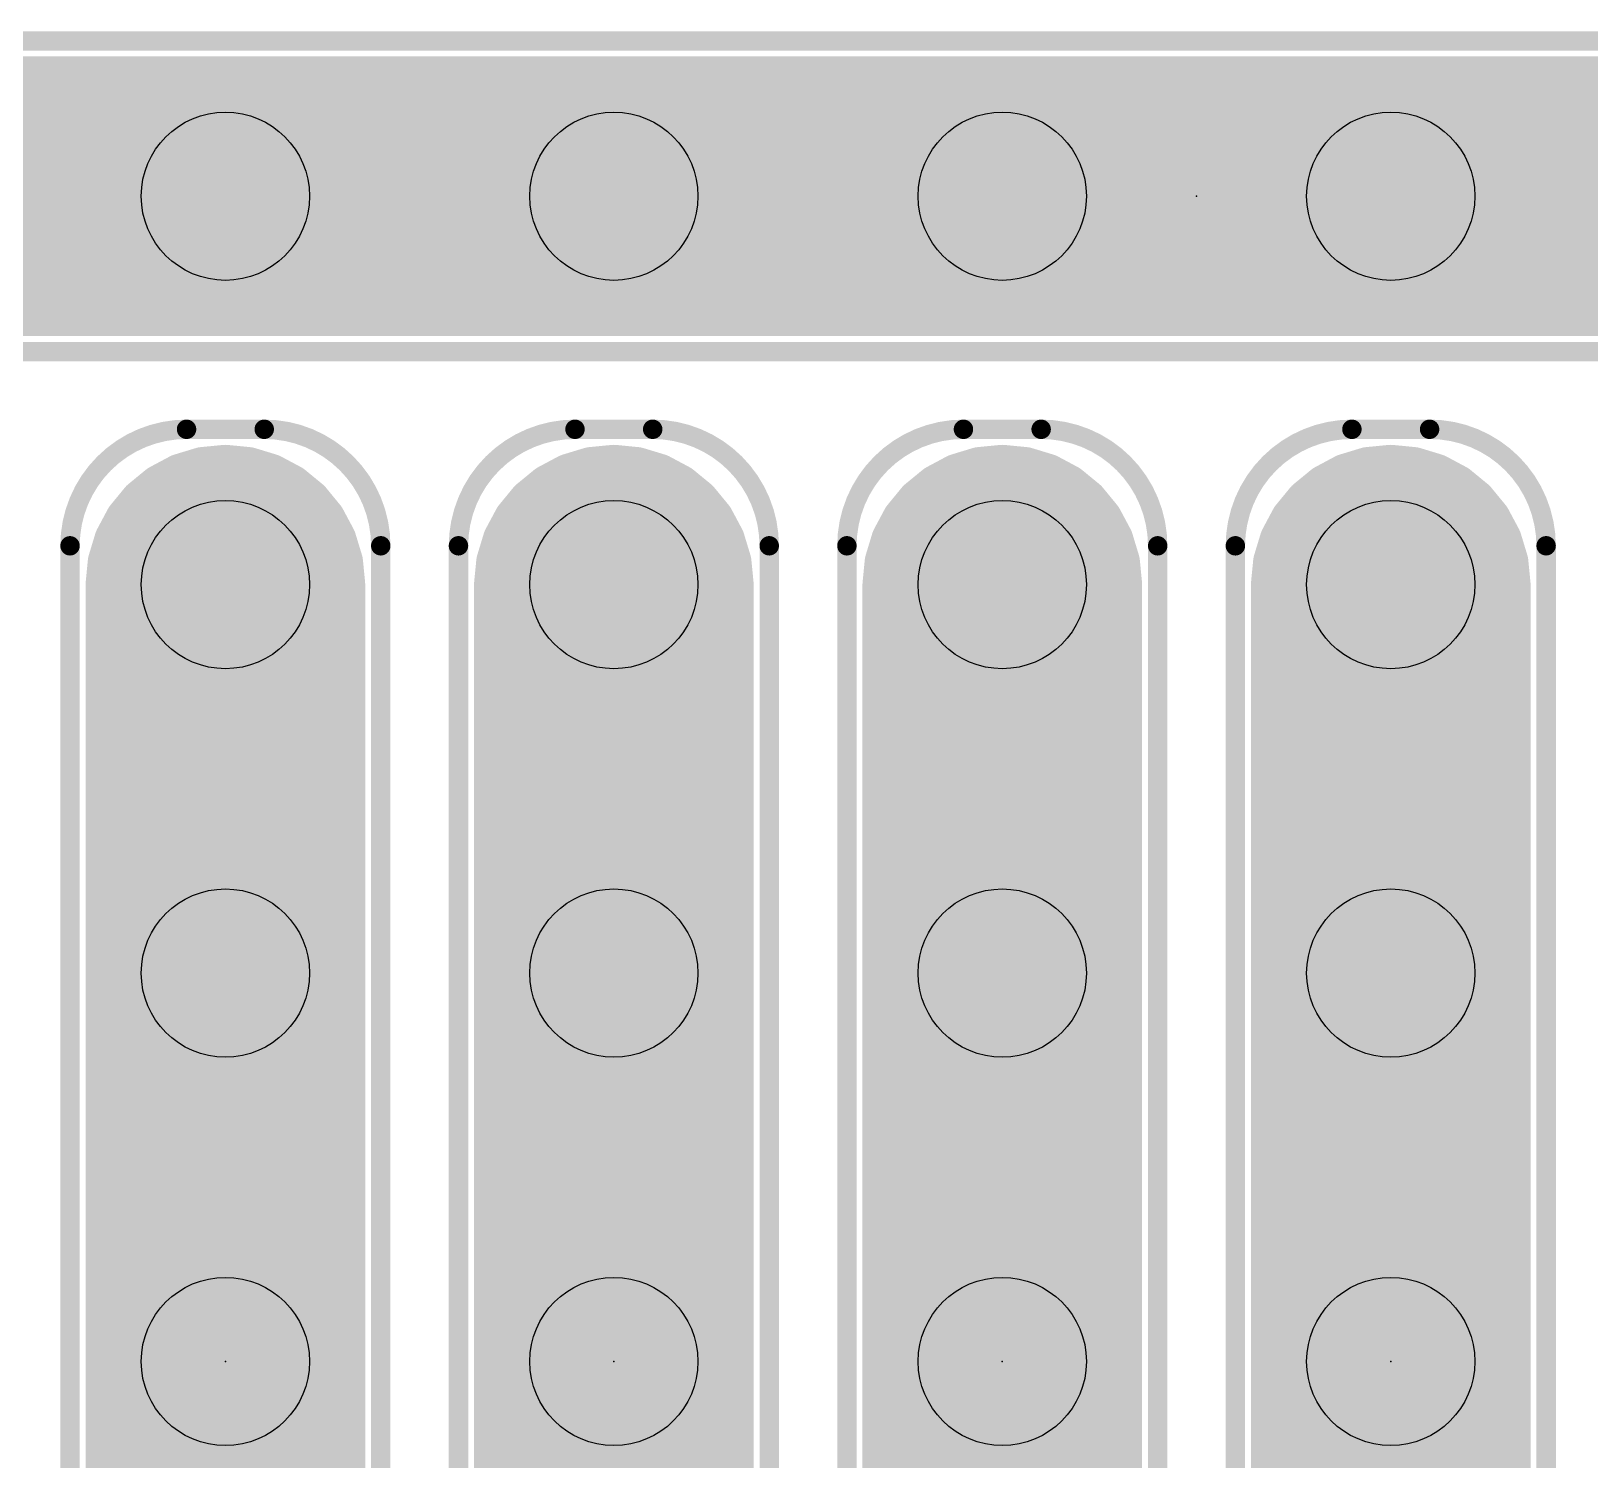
# Model space of a CAD drawing. Extents: x -0.4 to 91.5, y -0.3 to 57.4.
# Drawn here: x 44.2 to 54.39, y 36.82 to 46.16 of the extents above; entities that cross this region are included whole.
import ezdxf

# ---------------------------------------------------------------- set-up
doc = ezdxf.new("R2010")
doc.units = 0
for name, color, linetype in [('1', 12, 'CONTINUOUS'), ('16', 132, 'CONTINUOUS'), ('20', 53, 'CONTINUOUS'), ('21', 253, 'CONTINUOUS'), ('23', 53, 'CONTINUOUS')]:
    doc.layers.add(name, color=color, linetype=linetype)

msp = doc.modelspace()

# ---------------------------------------------------------------- linework, layer by layer
at = {"layer": '1', "const_width": 0.3048}
for points in [[(37.846, 45.847), (65.786, 45.847)], [(37.4253, 45.72), (66.2067, 45.72)], [(37.1626, 45.4152), (66.4694, 45.4152)], [(37.0865, 45.1104), (66.5455, 45.1104)], [(37.1383, 44.8056), (66.4937, 44.8056)], [(37.3625, 44.5008), (66.2695, 44.5008)], [(65.786, 44.323), (37.846, 44.323)], [(45.1744, 43.249), (45.3173, 43.2924)], [(45.2819, 43.2816), (45.6501, 43.2816)], [(45.3173, 43.2924), (45.466, 43.307)], [(45.466, 43.307), (45.6147, 43.2924)], [(45.6147, 43.2924), (45.7576, 43.249)], [(47.7144, 43.249), (47.8573, 43.2924)], [(47.8219, 43.2816), (48.1901, 43.2816)], [(47.8573, 43.2924), (48.006, 43.307)], [(48.006, 43.307), (48.1547, 43.2924)], [(48.1547, 43.2924), (48.2976, 43.249)], [(50.2544, 43.249), (50.3973, 43.2924)], [(50.3619, 43.2816), (50.7301, 43.2816)], [(50.3973, 43.2924), (50.546, 43.307)], [(50.546, 43.307), (50.6947, 43.2924)], [(50.6947, 43.2924), (50.8376, 43.249)], [(52.7944, 43.249), (52.9373, 43.2924)], [(52.9019, 43.2816), (53.2701, 43.2816)], [(52.9373, 43.2924), (53.086, 43.307)], [(53.086, 43.307), (53.2347, 43.2924)], [(53.2347, 43.2924), (53.3776, 43.249)], [(44.9272, 43.0838), (45.0427, 43.1786)], [(45.0427, 43.1786), (45.1744, 43.249)], [(45.7576, 43.249), (45.8893, 43.1786)], [(45.8893, 43.1786), (46.0048, 43.0838)], [(47.4672, 43.0838), (47.5827, 43.1786)], [(47.5827, 43.1786), (47.7144, 43.249)], [(48.2976, 43.249), (48.4293, 43.1786)], [(48.4293, 43.1786), (48.5448, 43.0838)], [(50.0072, 43.0838), (50.1227, 43.1786)], [(50.1227, 43.1786), (50.2544, 43.249)], [(50.8376, 43.249), (50.9693, 43.1786)], [(50.9693, 43.1786), (51.0848, 43.0838)], [(52.5472, 43.0838), (52.6627, 43.1786)], [(52.6627, 43.1786), (52.7944, 43.249)], [(53.3776, 43.249), (53.5093, 43.1786)], [(53.5093, 43.1786), (53.6248, 43.0838)], [(44.8324, 42.9683), (44.9272, 43.0838)], [(46.0048, 43.0838), (46.0996, 42.9683)], [(47.3724, 42.9683), (47.4672, 43.0838)], [(48.5448, 43.0838), (48.6396, 42.9683)], [(49.9124, 42.9683), (50.0072, 43.0838)], [(51.0848, 43.0838), (51.1796, 42.9683)], [(52.4524, 42.9683), (52.5472, 43.0838)], [(53.6248, 43.0838), (53.7196, 42.9683)], [(44.762, 42.8366), (44.8324, 42.9683)], [(44.8394, 42.9768), (46.0926, 42.9768)], [(46.0996, 42.9683), (46.17, 42.8366)], [(47.302, 42.8366), (47.3724, 42.9683)], [(47.3794, 42.9768), (48.6326, 42.9768)], [(48.6396, 42.9683), (48.71, 42.8366)], [(49.842, 42.8366), (49.9124, 42.9683)], [(49.9194, 42.9768), (51.1726, 42.9768)], [(51.1796, 42.9683), (51.25, 42.8366)], [(52.382, 42.8366), (52.4524, 42.9683)], [(52.4594, 42.9768), (53.7126, 42.9768)], [(53.7196, 42.9683), (53.79, 42.8366)], [(44.7186, 42.6937), (44.762, 42.8366)], [(46.17, 42.8366), (46.2134, 42.6937)], [(47.2586, 42.6937), (47.302, 42.8366)], [(48.71, 42.8366), (48.7534, 42.6937)], [(49.7986, 42.6937), (49.842, 42.8366)], [(51.25, 42.8366), (51.2934, 42.6937)], [(52.3386, 42.6937), (52.382, 42.8366)], [(53.79, 42.8366), (53.8334, 42.6937)], [(44.704, 42.545), (44.7186, 42.6937)], [(44.7165, 42.672), (46.2155, 42.672)], [(46.2134, 42.6937), (46.228, 42.545)], [(47.244, 42.545), (47.2586, 42.6937)], [(47.2565, 42.672), (48.7555, 42.672)], [(48.7534, 42.6937), (48.768, 42.545)], [(49.784, 42.545), (49.7986, 42.6937)], [(49.7965, 42.672), (51.2955, 42.672)], [(51.2934, 42.6937), (51.308, 42.545)], [(52.324, 42.545), (52.3386, 42.6937)], [(52.3365, 42.672), (53.8355, 42.672)], [(53.8334, 42.6937), (53.848, 42.545)], [(44.704, 32.385), (44.704, 42.545)], [(46.228, 42.545), (46.228, 32.385)], [(47.244, 32.385), (47.244, 42.545)], [(48.768, 42.545), (48.768, 32.385)], [(49.784, 32.385), (49.784, 42.545)], [(51.308, 42.545), (51.308, 32.385)], [(52.324, 32.385), (52.324, 42.545)], [(53.848, 42.545), (53.848, 32.385)], [(44.704, 42.3672), (46.228, 42.3672)], [(47.244, 42.3672), (48.768, 42.3672)], [(49.784, 42.3672), (51.308, 42.3672)], [(52.324, 42.3672), (53.848, 42.3672)], [(44.704, 42.0624), (46.228, 42.0624)], [(47.244, 42.0624), (48.768, 42.0624)], [(49.784, 42.0624), (51.308, 42.0624)], [(52.324, 42.0624), (53.848, 42.0624)], [(44.704, 41.7576), (46.228, 41.7576)], [(47.244, 41.7576), (48.768, 41.7576)], [(49.784, 41.7576), (51.308, 41.7576)], [(52.324, 41.7576), (53.848, 41.7576)], [(44.704, 41.4528), (46.228, 41.4528)], [(47.244, 41.4528), (48.768, 41.4528)], [(49.784, 41.4528), (51.308, 41.4528)], [(52.324, 41.4528), (53.848, 41.4528)], [(44.704, 41.148), (46.228, 41.148)], [(47.244, 41.148), (48.768, 41.148)], [(49.784, 41.148), (51.308, 41.148)], [(52.324, 41.148), (53.848, 41.148)], [(44.704, 40.8432), (46.228, 40.8432)], [(47.244, 40.8432), (48.768, 40.8432)], [(49.784, 40.8432), (51.308, 40.8432)], [(52.324, 40.8432), (53.848, 40.8432)], [(44.704, 40.5384), (46.228, 40.5384)], [(47.244, 40.5384), (48.768, 40.5384)], [(49.784, 40.5384), (51.308, 40.5384)], [(52.324, 40.5384), (53.848, 40.5384)], [(44.704, 40.2336), (46.228, 40.2336)], [(47.244, 40.2336), (48.768, 40.2336)], [(49.784, 40.2336), (51.308, 40.2336)], [(52.324, 40.2336), (53.848, 40.2336)], [(44.704, 39.9288), (46.228, 39.9288)], [(47.244, 39.9288), (48.768, 39.9288)], [(49.784, 39.9288), (51.308, 39.9288)], [(52.324, 39.9288), (53.848, 39.9288)], [(44.704, 39.624), (46.228, 39.624)], [(47.244, 39.624), (48.768, 39.624)], [(49.784, 39.624), (51.308, 39.624)], [(52.324, 39.624), (53.848, 39.624)], [(44.704, 39.3192), (46.228, 39.3192)], [(47.244, 39.3192), (48.768, 39.3192)], [(49.784, 39.3192), (51.308, 39.3192)], [(52.324, 39.3192), (53.848, 39.3192)], [(44.704, 39.0144), (46.228, 39.0144)], [(47.244, 39.0144), (48.768, 39.0144)], [(49.784, 39.0144), (51.308, 39.0144)], [(52.324, 39.0144), (53.848, 39.0144)], [(44.704, 38.7096), (46.228, 38.7096)], [(47.244, 38.7096), (48.768, 38.7096)], [(49.784, 38.7096), (51.308, 38.7096)], [(52.324, 38.7096), (53.848, 38.7096)], [(44.704, 38.4048), (46.228, 38.4048)], [(47.244, 38.4048), (48.768, 38.4048)], [(49.784, 38.4048), (51.308, 38.4048)], [(52.324, 38.4048), (53.848, 38.4048)], [(44.704, 38.1), (46.228, 38.1)], [(47.244, 38.1), (48.768, 38.1)], [(49.784, 38.1), (51.308, 38.1)], [(52.324, 38.1), (53.848, 38.1)], [(44.704, 37.7952), (46.228, 37.7952)], [(47.244, 37.7952), (48.768, 37.7952)], [(49.784, 37.7952), (51.308, 37.7952)], [(52.324, 37.7952), (53.848, 37.7952)], [(44.704, 37.4904), (46.228, 37.4904)], [(47.244, 37.4904), (48.768, 37.4904)], [(49.784, 37.4904), (51.308, 37.4904)], [(52.324, 37.4904), (53.848, 37.4904)], [(44.704, 37.1856), (46.228, 37.1856)], [(47.244, 37.1856), (48.768, 37.1856)], [(49.784, 37.1856), (51.308, 37.1856)], [(52.324, 37.1856), (53.848, 37.1856)], [(44.704, 36.8808), (46.228, 36.8808)], [(47.244, 36.8808), (48.768, 36.8808)], [(49.784, 36.8808), (51.308, 36.8808)], [(52.324, 36.8808), (53.848, 36.8808)]]:
    msp.add_lwpolyline(points, dxfattribs=at)
at = {"layer": '1', "const_width": 0.1524}
for points in [[(45.2819, 43.3578, 1), (45.2819, 43.2054)], [(45.3099, 43.3682, 1), (45.3248, 43.2165)], [(45.3395, 43.2194, 1), (45.2952, 43.3653)], [(45.4735, 43.3828, 1), (45.4585, 43.2312)], [(45.4735, 43.2312, 1), (45.4585, 43.3828)], [(45.6368, 43.3653, 1), (45.5925, 43.2194)], [(45.6072, 43.2165, 1), (45.6221, 43.3682)], [(45.6501, 43.2054, 1), (45.6501, 43.3578)], [(47.8219, 43.3578, 1), (47.8219, 43.2054)], [(47.8499, 43.3682, 1), (47.8648, 43.2165)], [(47.8795, 43.2194, 1), (47.8352, 43.3653)], [(48.0135, 43.3828, 1), (47.9985, 43.2312)], [(48.0135, 43.2312, 1), (47.9985, 43.3828)], [(48.1768, 43.3653, 1), (48.1325, 43.2194)], [(48.1472, 43.2165, 1), (48.1621, 43.3682)], [(48.1901, 43.2054, 1), (48.1901, 43.3578)], [(50.3619, 43.3578, 1), (50.3619, 43.2054)], [(50.3899, 43.3682, 1), (50.4048, 43.2165)], [(50.4195, 43.2194, 1), (50.3752, 43.3653)], [(50.5535, 43.3828, 1), (50.5385, 43.2312)], [(50.5535, 43.2312, 1), (50.5385, 43.3828)], [(50.7168, 43.3653, 1), (50.6725, 43.2194)], [(50.6872, 43.2165, 1), (50.7021, 43.3682)], [(50.7301, 43.2054, 1), (50.7301, 43.3578)], [(52.9019, 43.3578, 1), (52.9019, 43.2054)], [(52.9299, 43.3682, 1), (52.9448, 43.2165)], [(52.9595, 43.2194, 1), (52.9152, 43.3653)], [(53.0935, 43.3828, 1), (53.0785, 43.2312)], [(53.0935, 43.2312, 1), (53.0785, 43.3828)], [(53.2568, 43.3653, 1), (53.2125, 43.2194)], [(53.2272, 43.2165, 1), (53.2421, 43.3682)], [(53.2701, 43.2054, 1), (53.2701, 43.3578)], [(45.0067, 43.2458, 1), (45.0786, 43.1114)], [(45.091, 43.1197, 1), (44.9943, 43.2375)], [(45.1523, 43.3219, 1), (45.1965, 43.1761)], [(45.2103, 43.1818, 1), (45.1385, 43.3162)], [(45.7935, 43.3162, 1), (45.7217, 43.1818)], [(45.7355, 43.1761, 1), (45.7797, 43.3219)], [(45.9377, 43.2375, 1), (45.841, 43.1197)], [(45.8534, 43.1114, 1), (45.9253, 43.2458)], [(47.5467, 43.2458, 1), (47.6186, 43.1114)], [(47.631, 43.1197, 1), (47.5343, 43.2375)], [(47.6923, 43.3219, 1), (47.7365, 43.1761)], [(47.7503, 43.1818, 1), (47.6785, 43.3162)], [(48.3335, 43.3162, 1), (48.2617, 43.1818)], [(48.2755, 43.1761, 1), (48.3197, 43.3219)], [(48.4777, 43.2375, 1), (48.381, 43.1197)], [(48.3934, 43.1114, 1), (48.4653, 43.2458)], [(50.0867, 43.2458, 1), (50.1586, 43.1114)], [(50.171, 43.1197, 1), (50.0743, 43.2375)], [(50.2323, 43.3219, 1), (50.2765, 43.1761)], [(50.2903, 43.1818, 1), (50.2185, 43.3162)], [(50.8735, 43.3162, 1), (50.8017, 43.1818)], [(50.8155, 43.1761, 1), (50.8597, 43.3219)], [(51.0177, 43.2375, 1), (50.921, 43.1197)], [(50.9334, 43.1114, 1), (51.0053, 43.2458)], [(52.6267, 43.2458, 1), (52.6986, 43.1114)], [(52.711, 43.1197, 1), (52.6143, 43.2375)], [(52.7723, 43.3219, 1), (52.8165, 43.1761)], [(52.8303, 43.1818, 1), (52.7585, 43.3162)], [(53.4135, 43.3162, 1), (53.3417, 43.1818)], [(53.3555, 43.1761, 1), (53.3997, 43.3219)], [(53.5577, 43.2375, 1), (53.461, 43.1197)], [(53.4734, 43.1114, 1), (53.5453, 43.2458)], [(44.8788, 43.1427, 1), (44.9755, 43.0249)], [(44.9861, 43.0355, 1), (44.8683, 43.1322)], [(46.0637, 43.1322, 1), (45.9459, 43.0355)], [(45.9565, 43.0249, 1), (46.0532, 43.1427)], [(47.4188, 43.1427, 1), (47.5155, 43.0249)], [(47.5261, 43.0355, 1), (47.4083, 43.1322)], [(48.6037, 43.1322, 1), (48.4859, 43.0355)], [(48.4965, 43.0249, 1), (48.5932, 43.1427)], [(49.9588, 43.1427, 1), (50.0555, 43.0249)], [(50.0661, 43.0355, 1), (49.9483, 43.1322)], [(51.1437, 43.1322, 1), (51.0259, 43.0355)], [(51.0365, 43.0249, 1), (51.1332, 43.1427)], [(52.4988, 43.1427, 1), (52.5955, 43.0249)], [(52.6061, 43.0355, 1), (52.4883, 43.1322)], [(53.6837, 43.1322, 1), (53.5659, 43.0355)], [(53.5765, 43.0249, 1), (53.6732, 43.1427)], [(44.8394, 43.053, 1), (44.8394, 42.9006)], [(44.8996, 42.9324, 1), (44.7652, 43.0043)], [(46.1668, 43.0043, 1), (46.0324, 42.9324)], [(46.0926, 42.9006, 1), (46.0926, 43.053)], [(47.3794, 43.053, 1), (47.3794, 42.9006)], [(47.4396, 42.9324, 1), (47.3052, 43.0043)], [(48.7068, 43.0043, 1), (48.5724, 42.9324)], [(48.6326, 42.9006, 1), (48.6326, 43.053)], [(49.9194, 43.053, 1), (49.9194, 42.9006)], [(49.9796, 42.9324, 1), (49.8452, 43.0043)], [(51.2468, 43.0043, 1), (51.1124, 42.9324)], [(51.1726, 42.9006, 1), (51.1726, 43.053)], [(52.4594, 43.053, 1), (52.4594, 42.9006)], [(52.5196, 42.9324, 1), (52.3852, 43.0043)], [(53.7868, 43.0043, 1), (53.6524, 42.9324)], [(53.7126, 42.9006, 1), (53.7126, 43.053)], [(44.7735, 43.0167, 1), (44.8913, 42.92)], [(46.0407, 42.92, 1), (46.1585, 43.0167)], [(47.3135, 43.0167, 1), (47.4313, 42.92)], [(48.5807, 42.92, 1), (48.6985, 43.0167)], [(49.8535, 43.0167, 1), (49.9713, 42.92)], [(51.1207, 42.92, 1), (51.2385, 43.0167)], [(52.3935, 43.0167, 1), (52.5113, 42.92)], [(53.6607, 42.92, 1), (53.7785, 43.0167)], [(44.6948, 42.8725, 1), (44.8292, 42.8007)], [(44.8349, 42.8145, 1), (44.6891, 42.8587)], [(46.2429, 42.8587, 1), (46.0971, 42.8145)], [(46.1028, 42.8007, 1), (46.2372, 42.8725)], [(47.2348, 42.8725, 1), (47.3692, 42.8007)], [(47.3749, 42.8145, 1), (47.2291, 42.8587)], [(48.7829, 42.8587, 1), (48.6371, 42.8145)], [(48.6428, 42.8007, 1), (48.7772, 42.8725)], [(49.7748, 42.8725, 1), (49.9092, 42.8007)], [(49.9149, 42.8145, 1), (49.7691, 42.8587)], [(51.3229, 42.8587, 1), (51.1771, 42.8145)], [(51.1828, 42.8007, 1), (51.3172, 42.8725)], [(52.3148, 42.8725, 1), (52.4492, 42.8007)], [(52.4549, 42.8145, 1), (52.3091, 42.8587)], [(53.8629, 42.8587, 1), (53.7171, 42.8145)], [(53.7228, 42.8007, 1), (53.8572, 42.8725)], [(44.7165, 42.7482, 1), (44.7165, 42.5958)], [(44.7945, 42.6862, 1), (44.6428, 42.7011)], [(46.2892, 42.7011, 1), (46.1375, 42.6862)], [(46.2155, 42.5958, 1), (46.2155, 42.7482)], [(47.2565, 42.7482, 1), (47.2565, 42.5958)], [(47.3345, 42.6862, 1), (47.1828, 42.7011)], [(48.8292, 42.7011, 1), (48.6775, 42.6862)], [(48.7555, 42.5958, 1), (48.7555, 42.7482)], [(49.7965, 42.7482, 1), (49.7965, 42.5958)], [(49.8745, 42.6862, 1), (49.7228, 42.7011)], [(51.3692, 42.7011, 1), (51.2175, 42.6862)], [(51.2955, 42.5958, 1), (51.2955, 42.7482)], [(52.3365, 42.7482, 1), (52.3365, 42.5958)], [(52.4145, 42.6862, 1), (52.2628, 42.7011)], [(53.9092, 42.7011, 1), (53.7575, 42.6862)], [(53.8355, 42.5958, 1), (53.8355, 42.7482)], [(44.6457, 42.7158, 1), (44.7916, 42.6715)], [(46.1404, 42.6715, 1), (46.2863, 42.7158)], [(47.1857, 42.7158, 1), (47.3316, 42.6715)], [(48.6804, 42.6715, 1), (48.8263, 42.7158)], [(49.7257, 42.7158, 1), (49.8716, 42.6715)], [(51.2204, 42.6715, 1), (51.3663, 42.7158)], [(52.2657, 42.7158, 1), (52.4116, 42.6715)], [(53.7604, 42.6715, 1), (53.9063, 42.7158)], [(44.7802, 42.545, 1), (44.6278, 42.545)], [(44.6282, 42.5525, 1), (44.7798, 42.5375)], [(46.3042, 42.545, 1), (46.1518, 42.545)], [(46.1522, 42.5375, 1), (46.3038, 42.5525)], [(47.3202, 42.545, 1), (47.1678, 42.545)], [(47.1682, 42.5525, 1), (47.3198, 42.5375)], [(48.8442, 42.545, 1), (48.6918, 42.545)], [(48.6922, 42.5375, 1), (48.8438, 42.5525)], [(49.8602, 42.545, 1), (49.7078, 42.545)], [(49.7082, 42.5525, 1), (49.8598, 42.5375)], [(51.3842, 42.545, 1), (51.2318, 42.545)], [(51.2322, 42.5375, 1), (51.3838, 42.5525)], [(52.4002, 42.545, 1), (52.2478, 42.545)], [(52.2482, 42.5525, 1), (52.3998, 42.5375)], [(53.9242, 42.545, 1), (53.7718, 42.545)], [(53.7722, 42.5375, 1), (53.9238, 42.5525)], [(44.704, 42.4434, 1), (44.704, 42.291)], [(46.228, 42.291, 1), (46.228, 42.4434)], [(47.244, 42.4434, 1), (47.244, 42.291)], [(48.768, 42.291, 1), (48.768, 42.4434)], [(49.784, 42.4434, 1), (49.784, 42.291)], [(51.308, 42.291, 1), (51.308, 42.4434)], [(52.324, 42.4434, 1), (52.324, 42.291)], [(53.848, 42.291, 1), (53.848, 42.4434)], [(44.704, 42.1386, 1), (44.704, 41.9862)], [(46.228, 41.9862, 1), (46.228, 42.1386)], [(47.244, 42.1386, 1), (47.244, 41.9862)], [(48.768, 41.9862, 1), (48.768, 42.1386)], [(49.784, 42.1386, 1), (49.784, 41.9862)], [(51.308, 41.9862, 1), (51.308, 42.1386)], [(52.324, 42.1386, 1), (52.324, 41.9862)], [(53.848, 41.9862, 1), (53.848, 42.1386)], [(44.704, 41.8338, 1), (44.704, 41.6814)], [(46.228, 41.6814, 1), (46.228, 41.8338)], [(47.244, 41.8338, 1), (47.244, 41.6814)], [(48.768, 41.6814, 1), (48.768, 41.8338)], [(49.784, 41.8338, 1), (49.784, 41.6814)], [(51.308, 41.6814, 1), (51.308, 41.8338)], [(52.324, 41.8338, 1), (52.324, 41.6814)], [(53.848, 41.6814, 1), (53.848, 41.8338)], [(44.704, 41.529, 1), (44.704, 41.3766)], [(46.228, 41.3766, 1), (46.228, 41.529)], [(47.244, 41.529, 1), (47.244, 41.3766)], [(48.768, 41.3766, 1), (48.768, 41.529)], [(49.784, 41.529, 1), (49.784, 41.3766)], [(51.308, 41.3766, 1), (51.308, 41.529)], [(52.324, 41.529, 1), (52.324, 41.3766)], [(53.848, 41.3766, 1), (53.848, 41.529)], [(44.704, 41.2242, 1), (44.704, 41.0718)], [(46.228, 41.0718, 1), (46.228, 41.2242)], [(47.244, 41.2242, 1), (47.244, 41.0718)], [(48.768, 41.0718, 1), (48.768, 41.2242)], [(49.784, 41.2242, 1), (49.784, 41.0718)], [(51.308, 41.0718, 1), (51.308, 41.2242)], [(52.324, 41.2242, 1), (52.324, 41.0718)], [(53.848, 41.0718, 1), (53.848, 41.2242)], [(44.704, 40.9194, 1), (44.704, 40.767)], [(46.228, 40.767, 1), (46.228, 40.9194)], [(47.244, 40.9194, 1), (47.244, 40.767)], [(48.768, 40.767, 1), (48.768, 40.9194)], [(49.784, 40.9194, 1), (49.784, 40.767)], [(51.308, 40.767, 1), (51.308, 40.9194)], [(52.324, 40.9194, 1), (52.324, 40.767)], [(53.848, 40.767, 1), (53.848, 40.9194)], [(44.704, 40.6146, 1), (44.704, 40.4622)], [(46.228, 40.4622, 1), (46.228, 40.6146)], [(47.244, 40.6146, 1), (47.244, 40.4622)], [(48.768, 40.4622, 1), (48.768, 40.6146)], [(49.784, 40.6146, 1), (49.784, 40.4622)], [(51.308, 40.4622, 1), (51.308, 40.6146)], [(52.324, 40.6146, 1), (52.324, 40.4622)], [(53.848, 40.4622, 1), (53.848, 40.6146)], [(44.704, 40.3098, 1), (44.704, 40.1574)], [(46.228, 40.1574, 1), (46.228, 40.3098)], [(47.244, 40.3098, 1), (47.244, 40.1574)], [(48.768, 40.1574, 1), (48.768, 40.3098)], [(49.784, 40.3098, 1), (49.784, 40.1574)], [(51.308, 40.1574, 1), (51.308, 40.3098)], [(52.324, 40.3098, 1), (52.324, 40.1574)], [(53.848, 40.1574, 1), (53.848, 40.3098)], [(44.704, 40.005, 1), (44.704, 39.8526)], [(46.228, 39.8526, 1), (46.228, 40.005)], [(47.244, 40.005, 1), (47.244, 39.8526)], [(48.768, 39.8526, 1), (48.768, 40.005)], [(49.784, 40.005, 1), (49.784, 39.8526)], [(51.308, 39.8526, 1), (51.308, 40.005)], [(52.324, 40.005, 1), (52.324, 39.8526)], [(53.848, 39.8526, 1), (53.848, 40.005)], [(44.704, 39.7002, 1), (44.704, 39.5478)], [(46.228, 39.5478, 1), (46.228, 39.7002)], [(47.244, 39.7002, 1), (47.244, 39.5478)], [(48.768, 39.5478, 1), (48.768, 39.7002)], [(49.784, 39.7002, 1), (49.784, 39.5478)], [(51.308, 39.5478, 1), (51.308, 39.7002)], [(52.324, 39.7002, 1), (52.324, 39.5478)], [(53.848, 39.5478, 1), (53.848, 39.7002)], [(44.704, 39.3954, 1), (44.704, 39.243)], [(46.228, 39.243, 1), (46.228, 39.3954)], [(47.244, 39.3954, 1), (47.244, 39.243)], [(48.768, 39.243, 1), (48.768, 39.3954)], [(49.784, 39.3954, 1), (49.784, 39.243)], [(51.308, 39.243, 1), (51.308, 39.3954)], [(52.324, 39.3954, 1), (52.324, 39.243)], [(53.848, 39.243, 1), (53.848, 39.3954)], [(44.704, 39.0906, 1), (44.704, 38.9382)], [(46.228, 38.9382, 1), (46.228, 39.0906)], [(47.244, 39.0906, 1), (47.244, 38.9382)], [(48.768, 38.9382, 1), (48.768, 39.0906)], [(49.784, 39.0906, 1), (49.784, 38.9382)], [(51.308, 38.9382, 1), (51.308, 39.0906)], [(52.324, 39.0906, 1), (52.324, 38.9382)], [(53.848, 38.9382, 1), (53.848, 39.0906)], [(44.704, 38.7858, 1), (44.704, 38.6334)], [(46.228, 38.6334, 1), (46.228, 38.7858)], [(47.244, 38.7858, 1), (47.244, 38.6334)], [(48.768, 38.6334, 1), (48.768, 38.7858)], [(49.784, 38.7858, 1), (49.784, 38.6334)], [(51.308, 38.6334, 1), (51.308, 38.7858)], [(52.324, 38.7858, 1), (52.324, 38.6334)], [(53.848, 38.6334, 1), (53.848, 38.7858)], [(44.704, 38.481, 1), (44.704, 38.3286)], [(46.228, 38.3286, 1), (46.228, 38.481)], [(47.244, 38.481, 1), (47.244, 38.3286)], [(48.768, 38.3286, 1), (48.768, 38.481)], [(49.784, 38.481, 1), (49.784, 38.3286)], [(51.308, 38.3286, 1), (51.308, 38.481)], [(52.324, 38.481, 1), (52.324, 38.3286)], [(53.848, 38.3286, 1), (53.848, 38.481)], [(44.704, 38.1762, 1), (44.704, 38.0238)], [(46.228, 38.0238, 1), (46.228, 38.1762)], [(47.244, 38.1762, 1), (47.244, 38.0238)], [(48.768, 38.0238, 1), (48.768, 38.1762)], [(49.784, 38.1762, 1), (49.784, 38.0238)], [(51.308, 38.0238, 1), (51.308, 38.1762)], [(52.324, 38.1762, 1), (52.324, 38.0238)], [(53.848, 38.0238, 1), (53.848, 38.1762)], [(44.704, 37.8714, 1), (44.704, 37.719)], [(46.228, 37.719, 1), (46.228, 37.8714)], [(47.244, 37.8714, 1), (47.244, 37.719)], [(48.768, 37.719, 1), (48.768, 37.8714)], [(49.784, 37.8714, 1), (49.784, 37.719)], [(51.308, 37.719, 1), (51.308, 37.8714)], [(52.324, 37.8714, 1), (52.324, 37.719)], [(53.848, 37.719, 1), (53.848, 37.8714)], [(44.704, 37.5666, 1), (44.704, 37.4142)], [(46.228, 37.4142, 1), (46.228, 37.5666)], [(47.244, 37.5666, 1), (47.244, 37.4142)], [(48.768, 37.4142, 1), (48.768, 37.5666)], [(49.784, 37.5666, 1), (49.784, 37.4142)], [(51.308, 37.4142, 1), (51.308, 37.5666)], [(52.324, 37.5666, 1), (52.324, 37.4142)], [(53.848, 37.4142, 1), (53.848, 37.5666)], [(44.704, 37.2618, 1), (44.704, 37.1094)], [(46.228, 37.1094, 1), (46.228, 37.2618)], [(47.244, 37.2618, 1), (47.244, 37.1094)], [(48.768, 37.1094, 1), (48.768, 37.2618)], [(49.784, 37.2618, 1), (49.784, 37.1094)], [(51.308, 37.1094, 1), (51.308, 37.2618)], [(52.324, 37.2618, 1), (52.324, 37.1094)], [(53.848, 37.1094, 1), (53.848, 37.2618)], [(44.704, 36.957, 1), (44.704, 36.8046)], [(46.228, 36.8046, 1), (46.228, 36.957)], [(47.244, 36.957, 1), (47.244, 36.8046)], [(48.768, 36.8046, 1), (48.768, 36.957)], [(49.784, 36.957, 1), (49.784, 36.8046)], [(51.308, 36.8046, 1), (51.308, 36.957)], [(52.324, 36.957, 1), (52.324, 36.8046)], [(53.848, 36.8046, 1), (53.848, 36.957)]]:
    msp.add_lwpolyline(points, format="xyb", dxfattribs=at)
at = {"layer": '16', "const_width": 0.3048}
for points in [[(65.786, 45.847), (37.846, 45.847)], [(37.4253, 45.72), (66.2067, 45.72)], [(37.1626, 45.4152), (66.4694, 45.4152)], [(37.0865, 45.1104), (66.5455, 45.1104)], [(37.1383, 44.8056), (66.4937, 44.8056)], [(37.3625, 44.5008), (66.2695, 44.5008)], [(37.846, 44.323), (65.786, 44.323)], [(45.3173, 43.2924), (45.1744, 43.249)], [(45.2819, 43.2816), (45.6501, 43.2816)], [(45.466, 43.307), (45.3173, 43.2924)], [(45.6147, 43.2924), (45.466, 43.307)], [(45.7576, 43.249), (45.6147, 43.2924)], [(47.8573, 43.2924), (47.7144, 43.249)], [(47.8219, 43.2816), (48.1901, 43.2816)], [(48.006, 43.307), (47.8573, 43.2924)], [(48.1547, 43.2924), (48.006, 43.307)], [(48.2976, 43.249), (48.1547, 43.2924)], [(50.3973, 43.2924), (50.2544, 43.249)], [(50.3619, 43.2816), (50.7301, 43.2816)], [(50.546, 43.307), (50.3973, 43.2924)], [(50.6947, 43.2924), (50.546, 43.307)], [(50.8376, 43.249), (50.6947, 43.2924)], [(52.9373, 43.2924), (52.7944, 43.249)], [(52.9019, 43.2816), (53.2701, 43.2816)], [(53.086, 43.307), (52.9373, 43.2924)], [(53.2347, 43.2924), (53.086, 43.307)], [(53.3776, 43.249), (53.2347, 43.2924)], [(45.0427, 43.1786), (44.9272, 43.0838)], [(45.1744, 43.249), (45.0427, 43.1786)], [(45.8893, 43.1786), (45.7576, 43.249)], [(46.0048, 43.0838), (45.8893, 43.1786)], [(47.5827, 43.1786), (47.4672, 43.0838)], [(47.7144, 43.249), (47.5827, 43.1786)], [(48.4293, 43.1786), (48.2976, 43.249)], [(48.5448, 43.0838), (48.4293, 43.1786)], [(50.1227, 43.1786), (50.0072, 43.0838)], [(50.2544, 43.249), (50.1227, 43.1786)], [(50.9693, 43.1786), (50.8376, 43.249)], [(51.0848, 43.0838), (50.9693, 43.1786)], [(52.6627, 43.1786), (52.5472, 43.0838)], [(52.7944, 43.249), (52.6627, 43.1786)], [(53.5093, 43.1786), (53.3776, 43.249)], [(53.6248, 43.0838), (53.5093, 43.1786)], [(44.9272, 43.0838), (44.8324, 42.9683)], [(46.0996, 42.9683), (46.0048, 43.0838)], [(47.4672, 43.0838), (47.3724, 42.9683)], [(48.6396, 42.9683), (48.5448, 43.0838)], [(50.0072, 43.0838), (49.9124, 42.9683)], [(51.1796, 42.9683), (51.0848, 43.0838)], [(52.5472, 43.0838), (52.4524, 42.9683)], [(53.7196, 42.9683), (53.6248, 43.0838)], [(44.8324, 42.9683), (44.762, 42.8366)], [(44.8394, 42.9768), (46.0926, 42.9768)], [(46.17, 42.8366), (46.0996, 42.9683)], [(47.3724, 42.9683), (47.302, 42.8366)], [(47.3794, 42.9768), (48.6326, 42.9768)], [(48.71, 42.8366), (48.6396, 42.9683)], [(49.9124, 42.9683), (49.842, 42.8366)], [(49.9194, 42.9768), (51.1726, 42.9768)], [(51.25, 42.8366), (51.1796, 42.9683)], [(52.4524, 42.9683), (52.382, 42.8366)], [(52.4594, 42.9768), (53.7126, 42.9768)], [(53.79, 42.8366), (53.7196, 42.9683)], [(44.762, 42.8366), (44.7186, 42.6937)], [(46.2134, 42.6937), (46.17, 42.8366)], [(47.302, 42.8366), (47.2586, 42.6937)], [(48.7534, 42.6937), (48.71, 42.8366)], [(49.842, 42.8366), (49.7986, 42.6937)], [(51.2934, 42.6937), (51.25, 42.8366)], [(52.382, 42.8366), (52.3386, 42.6937)], [(53.8334, 42.6937), (53.79, 42.8366)], [(44.7186, 42.6937), (44.704, 42.545)], [(44.7165, 42.672), (46.2155, 42.672)], [(46.228, 42.545), (46.2134, 42.6937)], [(47.2586, 42.6937), (47.244, 42.545)], [(47.2565, 42.672), (48.7555, 42.672)], [(48.768, 42.545), (48.7534, 42.6937)], [(49.7986, 42.6937), (49.784, 42.545)], [(49.7965, 42.672), (51.2955, 42.672)], [(51.308, 42.545), (51.2934, 42.6937)], [(52.3386, 42.6937), (52.324, 42.545)], [(52.3365, 42.672), (53.8355, 42.672)], [(53.848, 42.545), (53.8334, 42.6937)], [(44.704, 42.545), (44.704, 32.385)], [(46.228, 32.385), (46.228, 42.545)], [(47.244, 42.545), (47.244, 32.385)], [(48.768, 32.385), (48.768, 42.545)], [(49.784, 42.545), (49.784, 32.385)], [(51.308, 32.385), (51.308, 42.545)], [(52.324, 42.545), (52.324, 32.385)], [(53.848, 32.385), (53.848, 42.545)], [(44.704, 42.3672), (46.228, 42.3672)], [(47.244, 42.3672), (48.768, 42.3672)], [(49.784, 42.3672), (51.308, 42.3672)], [(52.324, 42.3672), (53.848, 42.3672)], [(44.704, 42.0624), (46.228, 42.0624)], [(47.244, 42.0624), (48.768, 42.0624)], [(49.784, 42.0624), (51.308, 42.0624)], [(52.324, 42.0624), (53.848, 42.0624)], [(44.704, 41.7576), (46.228, 41.7576)], [(47.244, 41.7576), (48.768, 41.7576)], [(49.784, 41.7576), (51.308, 41.7576)], [(52.324, 41.7576), (53.848, 41.7576)], [(44.704, 41.4528), (46.228, 41.4528)], [(47.244, 41.4528), (48.768, 41.4528)], [(49.784, 41.4528), (51.308, 41.4528)], [(52.324, 41.4528), (53.848, 41.4528)], [(44.704, 41.148), (46.228, 41.148)], [(47.244, 41.148), (48.768, 41.148)], [(49.784, 41.148), (51.308, 41.148)], [(52.324, 41.148), (53.848, 41.148)], [(44.704, 40.8432), (46.228, 40.8432)], [(47.244, 40.8432), (48.768, 40.8432)], [(49.784, 40.8432), (51.308, 40.8432)], [(52.324, 40.8432), (53.848, 40.8432)], [(44.704, 40.5384), (46.228, 40.5384)], [(47.244, 40.5384), (48.768, 40.5384)], [(49.784, 40.5384), (51.308, 40.5384)], [(52.324, 40.5384), (53.848, 40.5384)], [(44.704, 40.2336), (46.228, 40.2336)], [(47.244, 40.2336), (48.768, 40.2336)], [(49.784, 40.2336), (51.308, 40.2336)], [(52.324, 40.2336), (53.848, 40.2336)], [(44.704, 39.9288), (46.228, 39.9288)], [(47.244, 39.9288), (48.768, 39.9288)], [(49.784, 39.9288), (51.308, 39.9288)], [(52.324, 39.9288), (53.848, 39.9288)], [(44.704, 39.624), (46.228, 39.624)], [(47.244, 39.624), (48.768, 39.624)], [(49.784, 39.624), (51.308, 39.624)], [(52.324, 39.624), (53.848, 39.624)], [(44.704, 39.3192), (46.228, 39.3192)], [(47.244, 39.3192), (48.768, 39.3192)], [(49.784, 39.3192), (51.308, 39.3192)], [(52.324, 39.3192), (53.848, 39.3192)], [(44.704, 39.0144), (46.228, 39.0144)], [(47.244, 39.0144), (48.768, 39.0144)], [(49.784, 39.0144), (51.308, 39.0144)], [(52.324, 39.0144), (53.848, 39.0144)], [(44.704, 38.7096), (46.228, 38.7096)], [(47.244, 38.7096), (48.768, 38.7096)], [(49.784, 38.7096), (51.308, 38.7096)], [(52.324, 38.7096), (53.848, 38.7096)], [(44.704, 38.4048), (46.228, 38.4048)], [(47.244, 38.4048), (48.768, 38.4048)], [(49.784, 38.4048), (51.308, 38.4048)], [(52.324, 38.4048), (53.848, 38.4048)], [(44.704, 38.1), (46.228, 38.1)], [(47.244, 38.1), (48.768, 38.1)], [(49.784, 38.1), (51.308, 38.1)], [(52.324, 38.1), (53.848, 38.1)], [(44.704, 37.7952), (46.228, 37.7952)], [(47.244, 37.7952), (48.768, 37.7952)], [(49.784, 37.7952), (51.308, 37.7952)], [(52.324, 37.7952), (53.848, 37.7952)], [(44.704, 37.4904), (46.228, 37.4904)], [(47.244, 37.4904), (48.768, 37.4904)], [(49.784, 37.4904), (51.308, 37.4904)], [(52.324, 37.4904), (53.848, 37.4904)], [(44.704, 37.1856), (46.228, 37.1856)], [(47.244, 37.1856), (48.768, 37.1856)], [(49.784, 37.1856), (51.308, 37.1856)], [(52.324, 37.1856), (53.848, 37.1856)], [(44.704, 36.8808), (46.228, 36.8808)], [(47.244, 36.8808), (48.768, 36.8808)], [(49.784, 36.8808), (51.308, 36.8808)], [(52.324, 36.8808), (53.848, 36.8808)]]:
    msp.add_lwpolyline(points, dxfattribs=at)
at = {"layer": '16', "const_width": 0.1524}
for points in [[(45.2819, 43.3578, 1), (45.2819, 43.2054)], [(45.3099, 43.3682, 1), (45.3248, 43.2165)], [(45.3395, 43.2194, 1), (45.2952, 43.3653)], [(45.4735, 43.3828, 1), (45.4585, 43.2312)], [(45.4735, 43.2312, 1), (45.4585, 43.3828)], [(45.6368, 43.3653, 1), (45.5925, 43.2194)], [(45.6072, 43.2165, 1), (45.6221, 43.3682)], [(45.6501, 43.2054, 1), (45.6501, 43.3578)], [(47.8219, 43.3578, 1), (47.8219, 43.2054)], [(47.8499, 43.3682, 1), (47.8648, 43.2165)], [(47.8795, 43.2194, 1), (47.8352, 43.3653)], [(48.0135, 43.3828, 1), (47.9985, 43.2312)], [(48.0135, 43.2312, 1), (47.9985, 43.3828)], [(48.1768, 43.3653, 1), (48.1325, 43.2194)], [(48.1472, 43.2165, 1), (48.1621, 43.3682)], [(48.1901, 43.2054, 1), (48.1901, 43.3578)], [(50.3619, 43.3578, 1), (50.3619, 43.2054)], [(50.3899, 43.3682, 1), (50.4048, 43.2165)], [(50.4195, 43.2194, 1), (50.3752, 43.3653)], [(50.5535, 43.3828, 1), (50.5385, 43.2312)], [(50.5535, 43.2312, 1), (50.5385, 43.3828)], [(50.7168, 43.3653, 1), (50.6725, 43.2194)], [(50.6872, 43.2165, 1), (50.7021, 43.3682)], [(50.7301, 43.2054, 1), (50.7301, 43.3578)], [(52.9019, 43.3578, 1), (52.9019, 43.2054)], [(52.9299, 43.3682, 1), (52.9448, 43.2165)], [(52.9595, 43.2194, 1), (52.9152, 43.3653)], [(53.0935, 43.3828, 1), (53.0785, 43.2312)], [(53.0935, 43.2312, 1), (53.0785, 43.3828)], [(53.2568, 43.3653, 1), (53.2125, 43.2194)], [(53.2272, 43.2165, 1), (53.2421, 43.3682)], [(53.2701, 43.2054, 1), (53.2701, 43.3578)], [(45.0067, 43.2458, 1), (45.0786, 43.1114)], [(45.091, 43.1197, 1), (44.9943, 43.2375)], [(45.1523, 43.3219, 1), (45.1965, 43.1761)], [(45.2103, 43.1818, 1), (45.1385, 43.3162)], [(45.7935, 43.3162, 1), (45.7217, 43.1818)], [(45.7355, 43.1761, 1), (45.7797, 43.3219)], [(45.9377, 43.2375, 1), (45.841, 43.1197)], [(45.8534, 43.1114, 1), (45.9253, 43.2458)], [(47.5467, 43.2458, 1), (47.6186, 43.1114)], [(47.631, 43.1197, 1), (47.5343, 43.2375)], [(47.6923, 43.3219, 1), (47.7365, 43.1761)], [(47.7503, 43.1818, 1), (47.6785, 43.3162)], [(48.3335, 43.3162, 1), (48.2617, 43.1818)], [(48.2755, 43.1761, 1), (48.3197, 43.3219)], [(48.4777, 43.2375, 1), (48.381, 43.1197)], [(48.3934, 43.1114, 1), (48.4653, 43.2458)], [(50.0867, 43.2458, 1), (50.1586, 43.1114)], [(50.171, 43.1197, 1), (50.0743, 43.2375)], [(50.2323, 43.3219, 1), (50.2765, 43.1761)], [(50.2903, 43.1818, 1), (50.2185, 43.3162)], [(50.8735, 43.3162, 1), (50.8017, 43.1818)], [(50.8155, 43.1761, 1), (50.8597, 43.3219)], [(51.0177, 43.2375, 1), (50.921, 43.1197)], [(50.9334, 43.1114, 1), (51.0053, 43.2458)], [(52.6267, 43.2458, 1), (52.6986, 43.1114)], [(52.711, 43.1197, 1), (52.6143, 43.2375)], [(52.7723, 43.3219, 1), (52.8165, 43.1761)], [(52.8303, 43.1818, 1), (52.7585, 43.3162)], [(53.4135, 43.3162, 1), (53.3417, 43.1818)], [(53.3555, 43.1761, 1), (53.3997, 43.3219)], [(53.5577, 43.2375, 1), (53.461, 43.1197)], [(53.4734, 43.1114, 1), (53.5453, 43.2458)], [(44.8788, 43.1427, 1), (44.9755, 43.0249)], [(44.9861, 43.0355, 1), (44.8683, 43.1322)], [(46.0637, 43.1322, 1), (45.9459, 43.0355)], [(45.9565, 43.0249, 1), (46.0532, 43.1427)], [(47.4188, 43.1427, 1), (47.5155, 43.0249)], [(47.5261, 43.0355, 1), (47.4083, 43.1322)], [(48.6037, 43.1322, 1), (48.4859, 43.0355)], [(48.4965, 43.0249, 1), (48.5932, 43.1427)], [(49.9588, 43.1427, 1), (50.0555, 43.0249)], [(50.0661, 43.0355, 1), (49.9483, 43.1322)], [(51.1437, 43.1322, 1), (51.0259, 43.0355)], [(51.0365, 43.0249, 1), (51.1332, 43.1427)], [(52.4988, 43.1427, 1), (52.5955, 43.0249)], [(52.6061, 43.0355, 1), (52.4883, 43.1322)], [(53.6837, 43.1322, 1), (53.5659, 43.0355)], [(53.5765, 43.0249, 1), (53.6732, 43.1427)], [(44.8394, 43.053, 1), (44.8394, 42.9006)], [(44.8996, 42.9324, 1), (44.7652, 43.0043)], [(46.1668, 43.0043, 1), (46.0324, 42.9324)], [(46.0926, 42.9006, 1), (46.0926, 43.053)], [(47.3794, 43.053, 1), (47.3794, 42.9006)], [(47.4396, 42.9324, 1), (47.3052, 43.0043)], [(48.7068, 43.0043, 1), (48.5724, 42.9324)], [(48.6326, 42.9006, 1), (48.6326, 43.053)], [(49.9194, 43.053, 1), (49.9194, 42.9006)], [(49.9796, 42.9324, 1), (49.8452, 43.0043)], [(51.2468, 43.0043, 1), (51.1124, 42.9324)], [(51.1726, 42.9006, 1), (51.1726, 43.053)], [(52.4594, 43.053, 1), (52.4594, 42.9006)], [(52.5196, 42.9324, 1), (52.3852, 43.0043)], [(53.7868, 43.0043, 1), (53.6524, 42.9324)], [(53.7126, 42.9006, 1), (53.7126, 43.053)], [(44.7735, 43.0167, 1), (44.8913, 42.92)], [(46.0407, 42.92, 1), (46.1585, 43.0167)], [(47.3135, 43.0167, 1), (47.4313, 42.92)], [(48.5807, 42.92, 1), (48.6985, 43.0167)], [(49.8535, 43.0167, 1), (49.9713, 42.92)], [(51.1207, 42.92, 1), (51.2385, 43.0167)], [(52.3935, 43.0167, 1), (52.5113, 42.92)], [(53.6607, 42.92, 1), (53.7785, 43.0167)], [(44.6948, 42.8725, 1), (44.8292, 42.8007)], [(44.8349, 42.8145, 1), (44.6891, 42.8587)], [(46.2429, 42.8587, 1), (46.0971, 42.8145)], [(46.1028, 42.8007, 1), (46.2372, 42.8725)], [(47.2348, 42.8725, 1), (47.3692, 42.8007)], [(47.3749, 42.8145, 1), (47.2291, 42.8587)], [(48.7829, 42.8587, 1), (48.6371, 42.8145)], [(48.6428, 42.8007, 1), (48.7772, 42.8725)], [(49.7748, 42.8725, 1), (49.9092, 42.8007)], [(49.9149, 42.8145, 1), (49.7691, 42.8587)], [(51.3229, 42.8587, 1), (51.1771, 42.8145)], [(51.1828, 42.8007, 1), (51.3172, 42.8725)], [(52.3148, 42.8725, 1), (52.4492, 42.8007)], [(52.4549, 42.8145, 1), (52.3091, 42.8587)], [(53.8629, 42.8587, 1), (53.7171, 42.8145)], [(53.7228, 42.8007, 1), (53.8572, 42.8725)], [(44.7165, 42.7482, 1), (44.7165, 42.5958)], [(44.7945, 42.6862, 1), (44.6428, 42.7011)], [(46.2892, 42.7011, 1), (46.1375, 42.6862)], [(46.2155, 42.5958, 1), (46.2155, 42.7482)], [(47.2565, 42.7482, 1), (47.2565, 42.5958)], [(47.3345, 42.6862, 1), (47.1828, 42.7011)], [(48.8292, 42.7011, 1), (48.6775, 42.6862)], [(48.7555, 42.5958, 1), (48.7555, 42.7482)], [(49.7965, 42.7482, 1), (49.7965, 42.5958)], [(49.8745, 42.6862, 1), (49.7228, 42.7011)], [(51.3692, 42.7011, 1), (51.2175, 42.6862)], [(51.2955, 42.5958, 1), (51.2955, 42.7482)], [(52.3365, 42.7482, 1), (52.3365, 42.5958)], [(52.4145, 42.6862, 1), (52.2628, 42.7011)], [(53.9092, 42.7011, 1), (53.7575, 42.6862)], [(53.8355, 42.5958, 1), (53.8355, 42.7482)], [(44.6457, 42.7158, 1), (44.7916, 42.6715)], [(46.1404, 42.6715, 1), (46.2863, 42.7158)], [(47.1857, 42.7158, 1), (47.3316, 42.6715)], [(48.6804, 42.6715, 1), (48.8263, 42.7158)], [(49.7257, 42.7158, 1), (49.8716, 42.6715)], [(51.2204, 42.6715, 1), (51.3663, 42.7158)], [(52.2657, 42.7158, 1), (52.4116, 42.6715)], [(53.7604, 42.6715, 1), (53.9063, 42.7158)], [(44.7802, 42.545, 1), (44.6278, 42.545)], [(44.6282, 42.5525, 1), (44.7798, 42.5375)], [(46.3042, 42.545, 1), (46.1518, 42.545)], [(46.1522, 42.5375, 1), (46.3038, 42.5525)], [(47.3202, 42.545, 1), (47.1678, 42.545)], [(47.1682, 42.5525, 1), (47.3198, 42.5375)], [(48.8442, 42.545, 1), (48.6918, 42.545)], [(48.6922, 42.5375, 1), (48.8438, 42.5525)], [(49.8602, 42.545, 1), (49.7078, 42.545)], [(49.7082, 42.5525, 1), (49.8598, 42.5375)], [(51.3842, 42.545, 1), (51.2318, 42.545)], [(51.2322, 42.5375, 1), (51.3838, 42.5525)], [(52.4002, 42.545, 1), (52.2478, 42.545)], [(52.2482, 42.5525, 1), (52.3998, 42.5375)], [(53.9242, 42.545, 1), (53.7718, 42.545)], [(53.7722, 42.5375, 1), (53.9238, 42.5525)], [(44.704, 42.4434, 1), (44.704, 42.291)], [(46.228, 42.291, 1), (46.228, 42.4434)], [(47.244, 42.4434, 1), (47.244, 42.291)], [(48.768, 42.291, 1), (48.768, 42.4434)], [(49.784, 42.4434, 1), (49.784, 42.291)], [(51.308, 42.291, 1), (51.308, 42.4434)], [(52.324, 42.4434, 1), (52.324, 42.291)], [(53.848, 42.291, 1), (53.848, 42.4434)], [(44.704, 42.1386, 1), (44.704, 41.9862)], [(46.228, 41.9862, 1), (46.228, 42.1386)], [(47.244, 42.1386, 1), (47.244, 41.9862)], [(48.768, 41.9862, 1), (48.768, 42.1386)], [(49.784, 42.1386, 1), (49.784, 41.9862)], [(51.308, 41.9862, 1), (51.308, 42.1386)], [(52.324, 42.1386, 1), (52.324, 41.9862)], [(53.848, 41.9862, 1), (53.848, 42.1386)], [(44.704, 41.8338, 1), (44.704, 41.6814)], [(46.228, 41.6814, 1), (46.228, 41.8338)], [(47.244, 41.8338, 1), (47.244, 41.6814)], [(48.768, 41.6814, 1), (48.768, 41.8338)], [(49.784, 41.8338, 1), (49.784, 41.6814)], [(51.308, 41.6814, 1), (51.308, 41.8338)], [(52.324, 41.8338, 1), (52.324, 41.6814)], [(53.848, 41.6814, 1), (53.848, 41.8338)], [(44.704, 41.529, 1), (44.704, 41.3766)], [(46.228, 41.3766, 1), (46.228, 41.529)], [(47.244, 41.529, 1), (47.244, 41.3766)], [(48.768, 41.3766, 1), (48.768, 41.529)], [(49.784, 41.529, 1), (49.784, 41.3766)], [(51.308, 41.3766, 1), (51.308, 41.529)], [(52.324, 41.529, 1), (52.324, 41.3766)], [(53.848, 41.3766, 1), (53.848, 41.529)], [(44.704, 41.2242, 1), (44.704, 41.0718)], [(46.228, 41.0718, 1), (46.228, 41.2242)], [(47.244, 41.2242, 1), (47.244, 41.0718)], [(48.768, 41.0718, 1), (48.768, 41.2242)], [(49.784, 41.2242, 1), (49.784, 41.0718)], [(51.308, 41.0718, 1), (51.308, 41.2242)], [(52.324, 41.2242, 1), (52.324, 41.0718)], [(53.848, 41.0718, 1), (53.848, 41.2242)], [(44.704, 40.9194, 1), (44.704, 40.767)], [(46.228, 40.767, 1), (46.228, 40.9194)], [(47.244, 40.9194, 1), (47.244, 40.767)], [(48.768, 40.767, 1), (48.768, 40.9194)], [(49.784, 40.9194, 1), (49.784, 40.767)], [(51.308, 40.767, 1), (51.308, 40.9194)], [(52.324, 40.9194, 1), (52.324, 40.767)], [(53.848, 40.767, 1), (53.848, 40.9194)], [(44.704, 40.6146, 1), (44.704, 40.4622)], [(46.228, 40.4622, 1), (46.228, 40.6146)], [(47.244, 40.6146, 1), (47.244, 40.4622)], [(48.768, 40.4622, 1), (48.768, 40.6146)], [(49.784, 40.6146, 1), (49.784, 40.4622)], [(51.308, 40.4622, 1), (51.308, 40.6146)], [(52.324, 40.6146, 1), (52.324, 40.4622)], [(53.848, 40.4622, 1), (53.848, 40.6146)], [(44.704, 40.3098, 1), (44.704, 40.1574)], [(46.228, 40.1574, 1), (46.228, 40.3098)], [(47.244, 40.3098, 1), (47.244, 40.1574)], [(48.768, 40.1574, 1), (48.768, 40.3098)], [(49.784, 40.3098, 1), (49.784, 40.1574)], [(51.308, 40.1574, 1), (51.308, 40.3098)], [(52.324, 40.3098, 1), (52.324, 40.1574)], [(53.848, 40.1574, 1), (53.848, 40.3098)], [(44.704, 40.005, 1), (44.704, 39.8526)], [(46.228, 39.8526, 1), (46.228, 40.005)], [(47.244, 40.005, 1), (47.244, 39.8526)], [(48.768, 39.8526, 1), (48.768, 40.005)], [(49.784, 40.005, 1), (49.784, 39.8526)], [(51.308, 39.8526, 1), (51.308, 40.005)], [(52.324, 40.005, 1), (52.324, 39.8526)], [(53.848, 39.8526, 1), (53.848, 40.005)], [(44.704, 39.7002, 1), (44.704, 39.5478)], [(46.228, 39.5478, 1), (46.228, 39.7002)], [(47.244, 39.7002, 1), (47.244, 39.5478)], [(48.768, 39.5478, 1), (48.768, 39.7002)], [(49.784, 39.7002, 1), (49.784, 39.5478)], [(51.308, 39.5478, 1), (51.308, 39.7002)], [(52.324, 39.7002, 1), (52.324, 39.5478)], [(53.848, 39.5478, 1), (53.848, 39.7002)], [(44.704, 39.3954, 1), (44.704, 39.243)], [(46.228, 39.243, 1), (46.228, 39.3954)], [(47.244, 39.3954, 1), (47.244, 39.243)], [(48.768, 39.243, 1), (48.768, 39.3954)], [(49.784, 39.3954, 1), (49.784, 39.243)], [(51.308, 39.243, 1), (51.308, 39.3954)], [(52.324, 39.3954, 1), (52.324, 39.243)], [(53.848, 39.243, 1), (53.848, 39.3954)], [(44.704, 39.0906, 1), (44.704, 38.9382)], [(46.228, 38.9382, 1), (46.228, 39.0906)], [(47.244, 39.0906, 1), (47.244, 38.9382)], [(48.768, 38.9382, 1), (48.768, 39.0906)], [(49.784, 39.0906, 1), (49.784, 38.9382)], [(51.308, 38.9382, 1), (51.308, 39.0906)], [(52.324, 39.0906, 1), (52.324, 38.9382)], [(53.848, 38.9382, 1), (53.848, 39.0906)], [(44.704, 38.7858, 1), (44.704, 38.6334)], [(46.228, 38.6334, 1), (46.228, 38.7858)], [(47.244, 38.7858, 1), (47.244, 38.6334)], [(48.768, 38.6334, 1), (48.768, 38.7858)], [(49.784, 38.7858, 1), (49.784, 38.6334)], [(51.308, 38.6334, 1), (51.308, 38.7858)], [(52.324, 38.7858, 1), (52.324, 38.6334)], [(53.848, 38.6334, 1), (53.848, 38.7858)], [(44.704, 38.481, 1), (44.704, 38.3286)], [(46.228, 38.3286, 1), (46.228, 38.481)], [(47.244, 38.481, 1), (47.244, 38.3286)], [(48.768, 38.3286, 1), (48.768, 38.481)], [(49.784, 38.481, 1), (49.784, 38.3286)], [(51.308, 38.3286, 1), (51.308, 38.481)], [(52.324, 38.481, 1), (52.324, 38.3286)], [(53.848, 38.3286, 1), (53.848, 38.481)], [(44.704, 38.1762, 1), (44.704, 38.0238)], [(46.228, 38.0238, 1), (46.228, 38.1762)], [(47.244, 38.1762, 1), (47.244, 38.0238)], [(48.768, 38.0238, 1), (48.768, 38.1762)], [(49.784, 38.1762, 1), (49.784, 38.0238)], [(51.308, 38.0238, 1), (51.308, 38.1762)], [(52.324, 38.1762, 1), (52.324, 38.0238)], [(53.848, 38.0238, 1), (53.848, 38.1762)], [(44.704, 37.8714, 1), (44.704, 37.719)], [(46.228, 37.719, 1), (46.228, 37.8714)], [(47.244, 37.8714, 1), (47.244, 37.719)], [(48.768, 37.719, 1), (48.768, 37.8714)], [(49.784, 37.8714, 1), (49.784, 37.719)], [(51.308, 37.719, 1), (51.308, 37.8714)], [(52.324, 37.8714, 1), (52.324, 37.719)], [(53.848, 37.719, 1), (53.848, 37.8714)], [(44.704, 37.5666, 1), (44.704, 37.4142)], [(46.228, 37.4142, 1), (46.228, 37.5666)], [(47.244, 37.5666, 1), (47.244, 37.4142)], [(48.768, 37.4142, 1), (48.768, 37.5666)], [(49.784, 37.5666, 1), (49.784, 37.4142)], [(51.308, 37.4142, 1), (51.308, 37.5666)], [(52.324, 37.5666, 1), (52.324, 37.4142)], [(53.848, 37.4142, 1), (53.848, 37.5666)], [(44.704, 37.2618, 1), (44.704, 37.1094)], [(46.228, 37.1094, 1), (46.228, 37.2618)], [(47.244, 37.2618, 1), (47.244, 37.1094)], [(48.768, 37.1094, 1), (48.768, 37.2618)], [(49.784, 37.2618, 1), (49.784, 37.1094)], [(51.308, 37.1094, 1), (51.308, 37.2618)], [(52.324, 37.2618, 1), (52.324, 37.1094)], [(53.848, 37.1094, 1), (53.848, 37.2618)], [(44.704, 36.957, 1), (44.704, 36.8046)], [(46.228, 36.8046, 1), (46.228, 36.957)], [(47.244, 36.957, 1), (47.244, 36.8046)], [(48.768, 36.8046, 1), (48.768, 36.957)], [(49.784, 36.957, 1), (49.784, 36.8046)], [(51.308, 36.8046, 1), (51.308, 36.957)], [(52.324, 36.957, 1), (52.324, 36.8046)], [(53.848, 36.8046, 1), (53.848, 36.957)]]:
    msp.add_lwpolyline(points, format="xyb", dxfattribs=at)
at = {"layer": '20'}
for centre in [(45.466, 45.085), (48.006, 45.085), (50.546, 45.085), (53.086, 45.085), (45.466, 42.545), (48.006, 42.545), (50.546, 42.545), (53.086, 42.545), (45.466, 40.005), (48.006, 40.005), (50.546, 40.005), (53.086, 40.005), (45.466, 37.465), (48.006, 37.465), (50.546, 37.465), (53.086, 37.465)]:
    msp.add_circle(centre, 0.55, dxfattribs=at)
at = {"layer": '21', "const_width": 0.127}
for points in [[(37.592, 46.101), (66.04, 46.101)], [(66.04, 44.069), (37.592, 44.069)], [(45.212, 43.561), (45.72, 43.561)], [(47.752, 43.561), (48.26, 43.561)], [(50.292, 43.561), (50.8, 43.561)], [(52.832, 43.561), (53.34, 43.561)], [(44.45, 32.131), (44.45, 42.799)], [(46.482, 42.799), (46.482, 32.131)], [(46.99, 32.131), (46.99, 42.799)], [(49.022, 42.799), (49.022, 32.131)], [(49.53, 32.131), (49.53, 42.799)], [(51.562, 42.799), (51.562, 32.131)], [(52.07, 32.131), (52.07, 42.799)], [(54.102, 42.799), (54.102, 32.131)]]:
    msp.add_lwpolyline(points, dxfattribs=at)
at = {"layer": '21'}
for points, const_width in [([(45.212, 43.561, 0.4142), (44.45, 42.799)], 0.127), ([(45.212, 43.5928, 1), (45.212, 43.5292)], 0.0635), ([(45.212, 43.5292, 1), (45.212, 43.5928)], 0.0635), ([(45.72, 43.5928, 1), (45.72, 43.5292)], 0.0635), ([(46.482, 42.799, 0.4142), (45.72, 43.561)], 0.127), ([(45.72, 43.5292, 1), (45.72, 43.5928)], 0.0635), ([(47.752, 43.561, 0.4142), (46.99, 42.799)], 0.127), ([(47.752, 43.5928, 1), (47.752, 43.5292)], 0.0635), ([(47.752, 43.5292, 1), (47.752, 43.5928)], 0.0635), ([(48.26, 43.5928, 1), (48.26, 43.5292)], 0.0635), ([(49.022, 42.799, 0.4142), (48.26, 43.561)], 0.127), ([(48.26, 43.5292, 1), (48.26, 43.5928)], 0.0635), ([(50.292, 43.561, 0.4142), (49.53, 42.799)], 0.127), ([(50.292, 43.5928, 1), (50.292, 43.5292)], 0.0635), ([(50.292, 43.5292, 1), (50.292, 43.5928)], 0.0635), ([(50.8, 43.5928, 1), (50.8, 43.5292)], 0.0635), ([(51.562, 42.799, 0.4142), (50.8, 43.561)], 0.127), ([(50.8, 43.5292, 1), (50.8, 43.5928)], 0.0635), ([(52.832, 43.561, 0.4142), (52.07, 42.799)], 0.127), ([(52.832, 43.5928, 1), (52.832, 43.5292)], 0.0635), ([(52.832, 43.5292, 1), (52.832, 43.5928)], 0.0635), ([(54.102, 42.799, 0.4142), (53.34, 43.561)], 0.127), ([(53.34, 43.5928, 1), (53.34, 43.5292)], 0.0635), ([(53.34, 43.5292, 1), (53.34, 43.5928)], 0.0635), ([(44.4818, 42.799, 1), (44.4183, 42.799)], 0.0635), ([(44.4183, 42.799, 1), (44.4818, 42.799)], 0.0635), ([(46.5138, 42.799, 1), (46.4502, 42.799)], 0.0635), ([(46.4502, 42.799, 1), (46.5138, 42.799)], 0.0635), ([(47.0218, 42.799, 1), (46.9582, 42.799)], 0.0635), ([(46.9582, 42.799, 1), (47.0218, 42.799)], 0.0635), ([(49.0538, 42.799, 1), (48.9903, 42.799)], 0.0635), ([(48.9903, 42.799, 1), (49.0538, 42.799)], 0.0635), ([(49.5618, 42.799, 1), (49.4982, 42.799)], 0.0635), ([(49.4982, 42.799, 1), (49.5618, 42.799)], 0.0635), ([(51.5938, 42.799, 1), (51.5303, 42.799)], 0.0635), ([(51.5303, 42.799, 1), (51.5938, 42.799)], 0.0635), ([(52.1018, 42.799, 1), (52.0382, 42.799)], 0.0635), ([(52.0382, 42.799, 1), (52.1018, 42.799)], 0.0635), ([(54.1338, 42.799, 1), (54.0703, 42.799)], 0.0635), ([(54.0703, 42.799, 1), (54.1338, 42.799)], 0.0635)]:
    msp.add_lwpolyline(points, format="xyb", dxfattribs=dict(at, const_width=const_width))
at = {"layer": '23'}
for p in [(51.816, 45.085), (45.466, 37.465), (48.006, 37.465), (50.546, 37.465), (53.086, 37.465)]:
    msp.add_point(p, dxfattribs=at)

doc.saveas('drawing.dxf')
